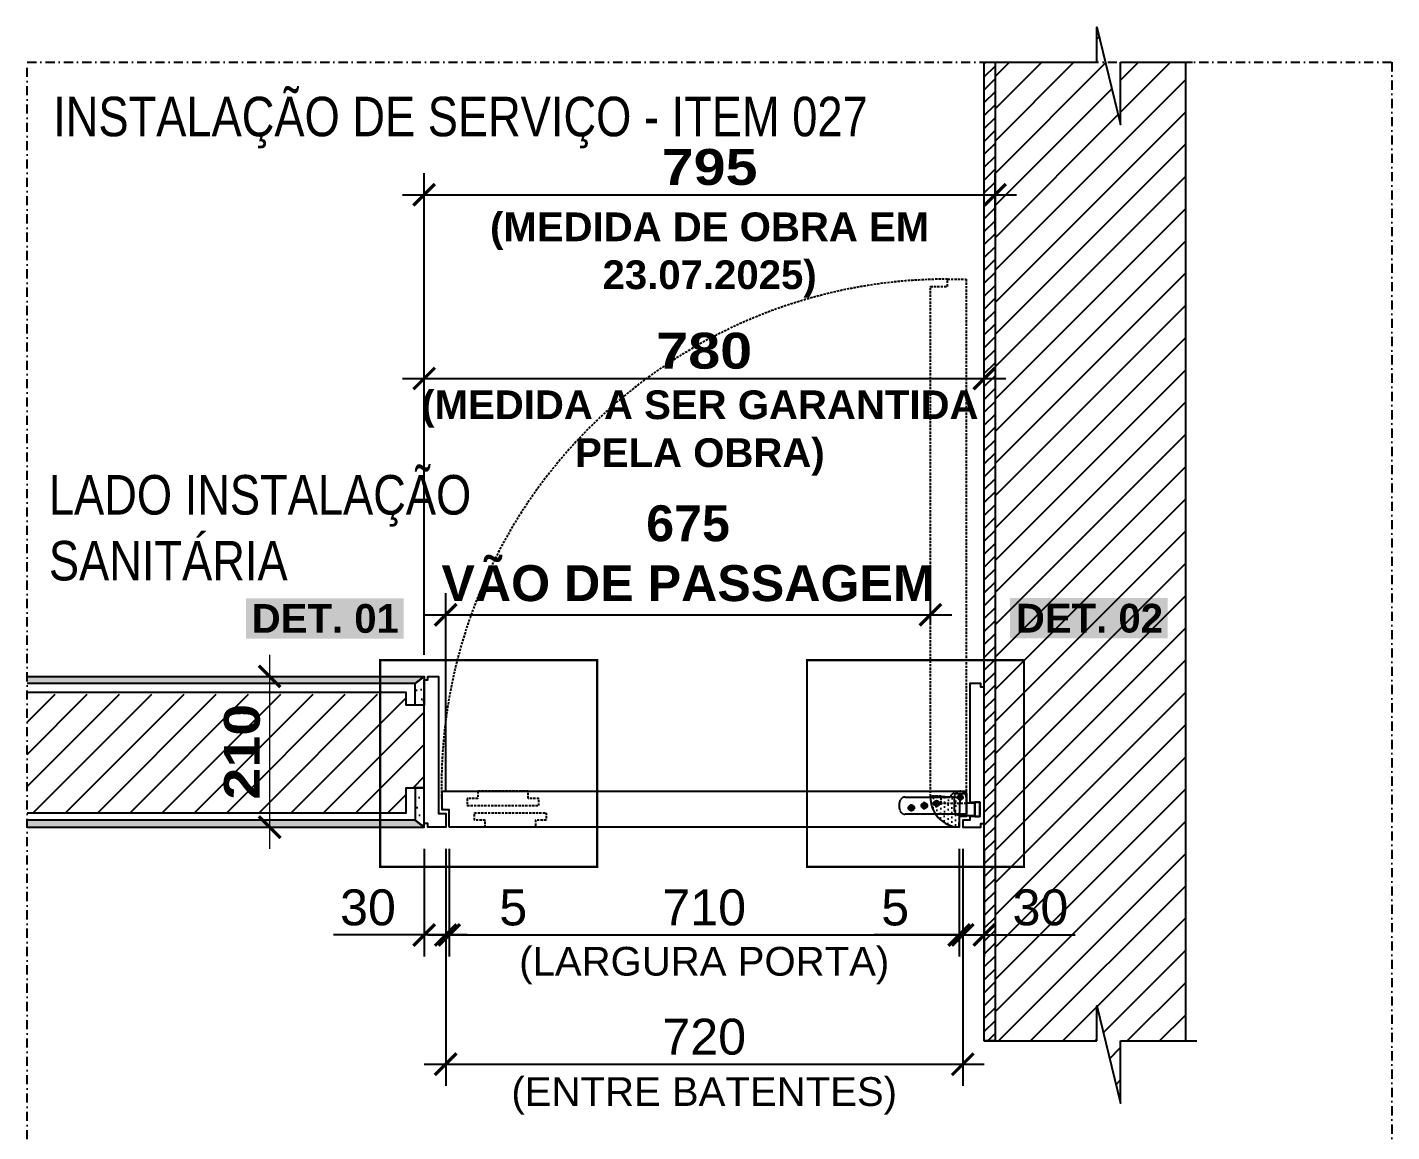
# Model space of a CAD drawing. Header units: millimetres. Extents: x -63251 to 507826, y 5339 to 217512.
# Drawn here: x 78234 to 80134, y 89402 to 90939 of the extents above; entities that cross this region are included whole.
import ezdxf

# ---------------------------------------------------------------- set-up
doc = ezdxf.new("R2010")
doc.units = ezdxf.units.MM
doc.header["$PDMODE"] = 3
doc.linetypes.add('TRAÇO 1-1', pattern=[9.524999999999995, 6.349999999999998, -3.174999999999998])
doc.linetypes.add('TRAÇO E PONTO 1-1', pattern=[25.399999999999995, 12.7, -6.349999999999998, 0, -6.349999999999998])
doc.layers.add('ARQ-COTA', color=12, linetype='Continuous', lineweight=9)
for name, color, linetype in [('COTAS', 9, 'Continuous'), ('DB 1475.24 - Amanda Rosales e Bruno Haidar - Terreo - Obra$0$ARQ-PISO-01', 8, 'Continuous'), ('DETALHE', 10, 'Continuous'), ('FERRAGEM', 3, 'Continuous'), ('GESSO', 1, 'Continuous'), ('LAYOUT', 4, 'Continuous'), ('MARCENARIA', 4, 'Continuous'), ('MARCENARIA . M', 4, 'Continuous'), ('PAREDE', 94, 'Continuous'), ('PROJEÇÃO', 8, 'Continuous'), ('TEXTO', 105, 'Continuous'), ('TEXTO TRAÇO PONTO', 105, 'TRAÇO E PONTO 1-1')]:
    doc.layers.add(name, color=color, linetype=linetype)
doc.styles.add('MEDIDA OFICIAL', font='ariblk.ttf')
doc.styles.add('PADRÃO', font='arial.ttf')
doc.styles.add('PADRÃO NEGRITO', font='arialbd.ttf')
doc.styles.add('TITULO', font='swissck.ttf')
doc.dimstyles.new('1-20', dxfattribs={"dimscale": 20, "dimtxt": 2.5, "dimasz": 1.5, "dimexe": 1.5, "dimexo": 1.5, "dimtad": 1, "dimtxsty": 'PADRÃO', "dimblk": 'ARCHTICK', "dimcen": 2.5, "dimdle": 1.5, "dimclrd": 9, "dimclre": 9, "dimclrt": 6, "dimadec": 0, "dimazin": 0, "dimtfac": 1, "dimtmove": 0, "dimatfit": 3, "dimfxl": 1.25, "dimlwd": -1, "dimlwe": -1, "dimarcsym": 0})
doc.dimstyles.new('1-20 VERDE', dxfattribs={"dimscale": 20, "dimtxt": 2.5, "dimasz": 1.5, "dimexe": 1.5, "dimexo": 1.5, "dimtad": 1, "dimtxsty": 'PADRÃO NEGRITO', "dimblk": 'ARCHTICK', "dimcen": 2.5, "dimdle": 1.5, "dimclrd": 9, "dimclre": 9, "dimclrt": 102, "dimadec": 0, "dimazin": 0, "dimtfac": 1, "dimtmove": 0, "dimatfit": 3, "dimfxl": 1.25, "dimlwd": -1, "dimlwe": -1, "dimarcsym": 0})
doc.dimstyles.new('Med. Ofic.1-20', dxfattribs={"dimscale": 20, "dimtxt": 2.5, "dimasz": 1.5, "dimexe": 1.5, "dimexo": 1.5, "dimtad": 1, "dimtxsty": 'MEDIDA OFICIAL', "dimblk": 'ARCHTICK', "dimcen": 2.5, "dimdle": 1.5, "dimclrd": 9, "dimclre": 9, "dimclrt": 10, "dimadec": 0, "dimazin": 0, "dimtfac": 1, "dimtmove": 0, "dimatfit": 3, "dimfxl": 1.25, "dimlwd": -1, "dimlwe": -1, "dimarcsym": 0})

# ---------------------------------------------------------------- blocks, each defined once
blk = doc.blocks.new('_ArchTick')
at = {"color": 0, "linetype": 'ByBlock', "const_width": 0.15}
blk.add_lwpolyline([(-0.5, -0.5), (0.5, 0.5)], dxfattribs=at)
blk = doc.blocks.new('*D1483')
at = {"layer": 'ARQ-COTA', "color": 9, "linetype": 'Continuous', "transparency": 16777216}
blk.add_line((78571.64266066648, 90065.68999395921), (78571.64266066648, 89795.69048658575), dxfattribs=at)
at = {"layer": 'ARQ-COTA', "color": 9, "transparency": 16777216}
for p, q in [((78471.39219832516, 90035.68999395921), (78601.64266066648, 90035.68999395921)), ((78471.39219832528, 89825.69048658575), (78601.64266066648, 89825.69048658575))]:
    blk.add_line(p, q, dxfattribs=at)
at = {"layer": 'Defpoints', "color": 0, "transparency": 16777216}
for p in [(78441.39219832516, 90035.68999395921), (78441.39219832528, 89825.69048658575), (78571.64266066648, 89825.69048658575)]:
    blk.add_point(p, dxfattribs=at)
at = {"layer": 'ARQ-COTA', "color": 9, "transparency": 16777216, "xscale": 30, "yscale": 30, "zscale": 30}
for p, rotation in [((78571.64266066648, 90035.68999395921), 90), ((78571.64266066648, 89825.69048658575), 270)]:
    blk.add_blockref('_ArchTick', p, dxfattribs=dict(at, rotation=rotation))
at = {"layer": 'ARQ-COTA', "color": 10, "transparency": 16777216, "insert": (78533.29000036634, 89930.69024027245), "char_height": 50, "attachment_point": 5, "rotation": 90, "style": 'MEDIDA OFICIAL'}
blk.add_mtext('210', dxfattribs=at)
blk = doc.blocks.new('*D1197')
at = {"layer": 'COTAS', "color": 9, "transparency": 16777216}
for p, q in [((78816.78687787158, 89795.6901656584), (78816.78687787158, 89645.68999395918)), ((78821.78687787158, 89795.68999395918), (78821.78687787158, 89645.68999395918)), ((78816.78687787158, 89675.68999395918), (78786.78687787158, 89675.68999395918)), ((78816.78687787158, 89675.68999395918), (78821.78687787158, 89675.68999395918)), ((78821.78687787158, 89675.68999395918), (78939.93831034088, 89675.68999395918))]:
    blk.add_line(p, q, dxfattribs=at)
at = {"layer": 'Defpoints', "color": 0, "transparency": 16777216}
for p in [(78816.78687787158, 89825.6901656584), (78821.78687787158, 89825.68999395918), (78821.78687787158, 89675.68999395918)]:
    blk.add_point(p, dxfattribs=at)
at = {"layer": 'COTAS', "color": 9, "transparency": 16777216, "xscale": 30, "yscale": 30, "zscale": 30}
blk.add_blockref('_ArchTick', (78816.78687787158, 89675.68999395918), dxfattribs=at)
at = {"layer": 'COTAS', "color": 9, "transparency": 16777216, "xscale": 30, "yscale": 30, "zscale": 30, "rotation": 180}
blk.add_blockref('_ArchTick', (78821.78687787158, 89675.68999395918), dxfattribs=at)
at = {"layer": 'COTAS', "color": 6, "transparency": 16777216, "insert": (78910.86259410623, 89713.61632410924), "char_height": 50, "attachment_point": 5, "style": 'PADRÃO'}
blk.add_mtext('5', dxfattribs=at)
blk = doc.blocks.new('*D1198')
at = {"layer": 'COTAS', "color": 9, "transparency": 16777216}
for p, q in [((78821.78687787158, 89795.68999395918), (78821.78687787158, 89645.68999395921)), ((79531.78894964866, 89795.69064234008), (79531.78894964866, 89645.68999395921)), ((78791.78687787158, 89675.68999395921), (79561.78894964866, 89675.68999395921))]:
    blk.add_line(p, q, dxfattribs=at)
at = {"layer": 'Defpoints', "color": 0, "transparency": 16777216}
for p in [(78821.78687787158, 89825.68999395918), (79531.78894964866, 89825.69064234008), (79531.78894964866, 89675.68999395921)]:
    blk.add_point(p, dxfattribs=at)
at = {"layer": 'COTAS', "color": 9, "transparency": 16777216, "xscale": 30, "yscale": 30, "zscale": 30, "rotation": 180}
blk.add_blockref('_ArchTick', (78821.78687787158, 89675.68999395921), dxfattribs=at)
at = {"layer": 'COTAS', "color": 9, "transparency": 16777216, "xscale": 30, "yscale": 30, "zscale": 30}
blk.add_blockref('_ArchTick', (79531.78894964866, 89675.68999395921), dxfattribs=at)
at = {"layer": 'COTAS', "color": 6, "transparency": 16777216, "insert": (79176.78791376011, 89713.7186433453), "char_height": 50, "attachment_point": 5, "style": 'PADRÃO'}
blk.add_mtext('710', dxfattribs=at)
blk = doc.blocks.new('*D1199')
at = {"layer": 'COTAS', "color": 9, "transparency": 16777216}
for p, q in [((79531.78894964866, 89795.69064234008), (79531.78894964866, 89645.68999395921)), ((79536.78740617866, 89795.69041739427), (79536.78740617866, 89645.68999395921)), ((79531.78894964866, 89675.68999395921), (79413.63751717936, 89675.68999395921)), ((79536.78740617866, 89675.68999395921), (79531.78894964866, 89675.68999395921)), ((79536.78740617866, 89675.68999395921), (79566.78740617866, 89675.68999395921))]:
    blk.add_line(p, q, dxfattribs=at)
at = {"layer": 'Defpoints', "color": 0, "transparency": 16777216}
for p in [(79531.78894964866, 89825.69064234008), (79536.78740617866, 89825.69041739427), (79531.78894964866, 89675.68999395921)]:
    blk.add_point(p, dxfattribs=at)
at = {"layer": 'COTAS', "color": 9, "transparency": 16777216, "xscale": 30, "yscale": 30, "zscale": 30}
blk.add_blockref('_ArchTick', (79531.78894964866, 89675.68999395921), dxfattribs=at)
at = {"layer": 'COTAS', "color": 9, "transparency": 16777216, "xscale": 30, "yscale": 30, "zscale": 30, "rotation": 180}
blk.add_blockref('_ArchTick', (79536.78740617866, 89675.68999395921), dxfattribs=at)
at = {"layer": 'COTAS', "color": 6, "transparency": 16777216, "insert": (79442.713233414, 89713.61632410927), "char_height": 50, "attachment_point": 5, "style": 'PADRÃO'}
blk.add_mtext('5', dxfattribs=at)
blk = doc.blocks.new('*D1200')
at = {"layer": 'COTAS', "color": 9, "transparency": 16777216}
for p, q in [((78816.78687787158, 89645.68999395921), (78816.78687787158, 89465.68999395921)), ((79536.78740617866, 89645.68999395921), (79536.78740617866, 89465.68999395921)), ((78786.78687787158, 89495.68999395921), (79566.78740617866, 89495.68999395921))]:
    blk.add_line(p, q, dxfattribs=at)
at = {"layer": 'Defpoints', "color": 0, "transparency": 16777216}
for p in [(78816.78687787158, 89675.68999395921), (79536.78740617866, 89675.68999395921), (79536.78740617866, 89495.68999395921)]:
    blk.add_point(p, dxfattribs=at)
at = {"layer": 'COTAS', "color": 9, "transparency": 16777216, "xscale": 30, "yscale": 30, "zscale": 30, "rotation": 180}
blk.add_blockref('_ArchTick', (78816.78687787158, 89495.68999395921), dxfattribs=at)
at = {"layer": 'COTAS', "color": 9, "transparency": 16777216, "xscale": 30, "yscale": 30, "zscale": 30}
blk.add_blockref('_ArchTick', (79536.78740617866, 89495.68999395921), dxfattribs=at)
at = {"layer": 'COTAS', "color": 6, "transparency": 16777216, "insert": (79176.78714202512, 89533.7186433453), "char_height": 50, "attachment_point": 5, "style": 'PADRÃO'}
blk.add_mtext('720', dxfattribs=at)
blk = doc.blocks.new('*D1201')
at = {"layer": 'COTAS', "color": 9, "transparency": 16777216}
for p, q in [((79536.78740617866, 89795.69041739427), (79536.78740617866, 89645.68999395921)), ((79566.78740617866, 89795.68999395918), (79566.78740617866, 89645.68999395921)), ((79506.78740617866, 89675.68999395921), (79566.78740617866, 89675.68999395921)), ((79566.78740617866, 89675.68999395921), (79693.20623291808, 89675.68999395921))]:
    blk.add_line(p, q, dxfattribs=at)
at = {"layer": 'Defpoints', "color": 0, "transparency": 16777216}
for p in [(79536.78740617866, 89825.69041739427), (79566.78740617866, 89825.68999395918), (79566.78740617866, 89675.68999395921)]:
    blk.add_point(p, dxfattribs=at)
at = {"layer": 'COTAS', "color": 9, "transparency": 16777216, "xscale": 30, "yscale": 30, "zscale": 30, "rotation": 180}
blk.add_blockref('_ArchTick', (79536.78740617866, 89675.68999395921), dxfattribs=at)
at = {"layer": 'COTAS', "color": 9, "transparency": 16777216, "xscale": 30, "yscale": 30, "zscale": 30}
blk.add_blockref('_ArchTick', (79566.78740617866, 89675.68999395921), dxfattribs=at)
at = {"layer": 'COTAS', "color": 6, "transparency": 16777216, "insert": (79644.99681954837, 89713.7356965513), "char_height": 50, "attachment_point": 5, "style": 'PADRÃO'}
blk.add_mtext('30', dxfattribs=at)
blk = doc.blocks.new('*D1202')
at = {"layer": 'COTAS', "color": 9, "transparency": 16777216}
for p, q in [((78786.78740617854, 89795.68999395918), (78786.78740617854, 89645.68999395921)), ((78816.78687787158, 89795.69016565842), (78816.78687787158, 89645.68999395921)), ((78786.78740617854, 89675.68999395921), (78660.36857943912, 89675.68999395921)), ((78846.78687787158, 89675.68999395921), (78786.78740617854, 89675.68999395921))]:
    blk.add_line(p, q, dxfattribs=at)
at = {"layer": 'Defpoints', "color": 0, "transparency": 16777216}
for p in [(78786.78740617854, 89825.68999395918), (78816.78687787158, 89825.69016565842), (78786.78740617854, 89675.68999395921)]:
    blk.add_point(p, dxfattribs=at)
at = {"layer": 'COTAS', "color": 9, "transparency": 16777216, "xscale": 30, "yscale": 30, "zscale": 30, "rotation": 180}
blk.add_blockref('_ArchTick', (78786.78740617854, 89675.68999395921), dxfattribs=at)
at = {"layer": 'COTAS', "color": 9, "transparency": 16777216, "xscale": 30, "yscale": 30, "zscale": 30}
blk.add_blockref('_ArchTick', (78816.78687787158, 89675.68999395921), dxfattribs=at)
at = {"layer": 'COTAS', "color": 6, "transparency": 16777216, "insert": (78708.57799280883, 89713.7356965513), "char_height": 50, "attachment_point": 5, "style": 'PADRÃO'}
blk.add_mtext('30', dxfattribs=at)
blk = doc.blocks.new('*D1203')
at = {"layer": 'COTAS', "color": 9, "ltscale": 0.4, "transparency": 16777216}
for p, q in [((78816.78687787158, 89874.6904461107), (78816.78687787158, 90151.36309137486)), ((79491.76892411876, 90107.47691053976), (79491.76892411876, 90151.36309137486)), ((78786.78687787158, 90121.36309137486), (79521.76892411876, 90121.36309137486))]:
    blk.add_line(p, q, dxfattribs=at)
at = {"layer": 'Defpoints', "color": 0, "ltscale": 0.4, "transparency": 16777216}
for p in [(79491.76892411876, 90121.36309137486), (79491.76892411876, 90077.47691053976), (78816.78687787158, 89844.6904461107)]:
    blk.add_point(p, dxfattribs=at)
at = {"layer": 'COTAS', "color": 9, "ltscale": 0.4, "transparency": 16777216, "xscale": 30, "yscale": 30, "zscale": 30, "rotation": 180}
blk.add_blockref('_ArchTick', (78816.78687787158, 90121.36309137486), dxfattribs=at)
at = {"layer": 'COTAS', "color": 9, "ltscale": 0.4, "transparency": 16777216, "xscale": 30, "yscale": 30, "zscale": 30}
blk.add_blockref('_ArchTick', (79491.76892411876, 90121.36309137486), dxfattribs=at)
at = {"layer": 'COTAS', "color": 102, "ltscale": 0.4, "transparency": 16777216, "insert": (79154.27790099516, 90206.80533785053), "char_height": 50, "width": 753.9793209792115, "attachment_point": 5, "style": 'PADRÃO NEGRITO'}
blk.add_mtext('675 ^JVÃO DE PASSAGEM', dxfattribs=at)
blk = doc.blocks.new('*D865')
at = {"layer": 'COTAS', "color": 9, "ltscale": 0.4, "transparency": 16777216}
for p, q in [((78786.78740617854, 90065.68999395918), (78786.78740617854, 90480.37629901222)), ((79566.78740617866, 90071.08680688057), (79566.78740617866, 90480.37629901222))]:
    blk.add_line(p, q, dxfattribs=at)
at = {"layer": 'COTAS', "color": 9, "linetype": 'Continuous', "ltscale": 0.4, "transparency": 16777216}
blk.add_line((78756.78740617854, 90450.37629901222), (79596.78740617866, 90450.37629901222), dxfattribs=at)
at = {"layer": 'Defpoints', "color": 0, "ltscale": 0.4, "transparency": 16777216}
for p in [(79566.78740617866, 90450.37629901222), (79566.78740617866, 90041.08680688057), (78786.78740617854, 90035.68999395918)]:
    blk.add_point(p, dxfattribs=at)
at = {"layer": 'COTAS', "color": 9, "ltscale": 0.4, "transparency": 16777216, "xscale": 30, "yscale": 30, "zscale": 30, "rotation": 180}
blk.add_blockref('_ArchTick', (78786.78740617854, 90450.37629901222), dxfattribs=at)
at = {"layer": 'COTAS', "color": 9, "ltscale": 0.4, "transparency": 16777216, "xscale": 30, "yscale": 30, "zscale": 30}
blk.add_blockref('_ArchTick', (79566.78740617866, 90450.37629901222), dxfattribs=at)
at = {"layer": 'COTAS', "color": 10, "ltscale": 0.4, "transparency": 16777216, "insert": (79176.7874061786, 90488.72895931236), "char_height": 50, "attachment_point": 5, "style": 'MEDIDA OFICIAL'}
blk.add_mtext('780', dxfattribs=at)
blk = doc.blocks.new('*D866')
at = {"layer": 'COTAS', "color": 9, "ltscale": 0.4, "transparency": 16777216}
for p, q in [((78786.78740617854, 90255.40095147389), (78786.78740617854, 90736.2155432316)), ((79581.78740617866, 90658.03542956818), (79581.78740617866, 90736.2155432316))]:
    blk.add_line(p, q, dxfattribs=at)
at = {"layer": 'COTAS', "color": 9, "linetype": 'Continuous', "ltscale": 0.4, "transparency": 16777216}
blk.add_line((78756.78740617854, 90706.2155432316), (79611.78740617866, 90706.2155432316), dxfattribs=at)
at = {"layer": 'Defpoints', "color": 0, "ltscale": 0.4, "transparency": 16777216}
for p in [(79581.78740617866, 90706.2155432316), (79581.78740617866, 90628.03542956818), (78786.78740617854, 90225.40095147389)]:
    blk.add_point(p, dxfattribs=at)
at = {"layer": 'COTAS', "color": 9, "ltscale": 0.4, "transparency": 16777216, "xscale": 30, "yscale": 30, "zscale": 30, "rotation": 180}
blk.add_blockref('_ArchTick', (78786.78740617854, 90706.2155432316), dxfattribs=at)
at = {"layer": 'COTAS', "color": 9, "ltscale": 0.4, "transparency": 16777216, "xscale": 30, "yscale": 30, "zscale": 30}
blk.add_blockref('_ArchTick', (79581.78740617866, 90706.2155432316), dxfattribs=at)
at = {"layer": 'COTAS', "color": 10, "ltscale": 0.4, "transparency": 16777216, "insert": (79184.2874061786, 90744.56820353174), "char_height": 50, "attachment_point": 5, "style": 'MEDIDA OFICIAL'}
blk.add_mtext('795', dxfattribs=at)

msp = doc.modelspace()

# ---------------------------------------------------------------- hatches: boundary and pattern name
at = {"transparency": 33554636}
h = msp.add_hatch(dxfattribs=at)
h.set_pattern_fill('DOTS', color=254, scale=0.5, angle=-1.272221872585407e-14)
h.set_pattern_definition([(360, (45705.07889729168, 74846.43446262763), (0.3968750000000002, 0.7937499999999998), [0, -0.79375])])
edge = h.paths.add_edge_path()
edge.add_arc((79533.28756574473, 89867.20900556), 3.500000067462679, -360, 0)
h = msp.add_hatch(dxfattribs=at)
h.set_pattern_fill('DOTS', color=254, scale=0.5, angle=-1.272221872585407e-14)
h.set_pattern_definition([(360, (45637.08201662428, 74831.9318270213), (0.3968750000000002, 0.7937499999999998), [0, -0.79375])])
edge = h.paths.add_edge_path()
edge.add_arc((79465.29068507745, 89852.70636995361), 4.000306503922528, -360, 0)
h = msp.add_hatch(dxfattribs=at)
h.set_pattern_fill('DOTS', color=254, scale=0.5, angle=-1.272221872585407e-14)
h.set_pattern_definition([(360, (45655.08248810121, 74834.93363026594), (0.3968750000000002, 0.7937499999999998), [0, -0.79375])])
edge = h.paths.add_edge_path()
edge.add_arc((79483.29115655438, 89855.70817319825), 3.999412936503824, -360, 0)
h = msp.add_hatch(dxfattribs=at)
h.set_pattern_fill('DOTS', color=254, scale=0.5, angle=-1.272221872585407e-14)
h.set_pattern_definition([(360, (45672.08248310944, 74837.93656907493), (0.3968750000000002, 0.7937499999999998), [0, -0.79375])])
edge = h.paths.add_edge_path()
edge.add_arc((79500.2911515626, 89858.71111200724), 3.997447665273352, -360, 0)
at = {"layer": 'DB 1475.24 - Amanda Rosales e Bruno Haidar - Terreo - Obra$0$ARQ-PISO-01'}
h = msp.add_hatch(dxfattribs=at)
h.set_pattern_fill('ANSI31', color=256, scale=10, angle=360)
h.set_pattern_definition([(45, (-359726.9000352684, 65147.67348008449), (-22.45064030267288, 22.45064030267289), [])])
h.paths.add_polyline_path([(79846.78740617854, 90043.46177700278), (79581.78740617853, 90043.46177700278), (79581.78740617853, 89528.21354642953), (79723.7255448444, 89528.21354642953), (79723.7255448444, 89576.89884247334), (79756.6968982002, 89441.59956664854), (79756.6968982002, 89528.21354642953), (79846.78740617854, 89528.21354642953)])
h.paths.add_polyline_path([(79846.78740617854, 90890.68999395918), (79756.6968982002, 90890.68999395918), (79756.6968982002, 90804.0760141782), (79723.7255448444, 90939.375290003), (79723.7255448444, 90890.68999395918), (79581.78740617866, 90890.68999395918), (79581.78740617866, 90043.46177700278), (79846.78740617854, 90043.46177700278)])
h.paths.add_polyline_path([(78234.13941539942, 90010.69048658572), (78234.1394153994, 89845.69025537916), (78761.7870043456, 89845.69025537916), (78761.7870043456, 89880.69048596933), (78786.78750619483, 89880.69048596933), (78786.78740617856, 89995.68978941231), (78761.78700434562, 89995.68978941231), (78761.78786478618, 90010.69192042333)])
at = {"layer": 'GESSO'}
h = msp.add_hatch(dxfattribs=at)
h.set_pattern_fill('ANSI31', color=256, scale=4)
h.set_pattern_definition([(45, (-361268.4130291118, 63378.40685621439), (-8.980256121069154, 8.980256121069154), [])])
h.paths.add_polyline_path([(79581.78740617866, 90890.68999395918), (79566.78740617866, 90890.68999395918), (79566.78740617866, 89528.21354642953), (79581.78740617866, 89528.21354642953)])
at = {"layer": 'MARCENARIA . M'}
h = msp.add_hatch(dxfattribs=at)
h.set_pattern_fill('AR-SAND', color=10, scale=0.25)
h.set_pattern_definition([(37.50000000000001, (10664.86819645473, -14181.23314256009), (-0.4000078239960114, 12.23533093323356), [0, -9.652000000000001, 0, -10.795, 0, -10.31875]), (7.499999999999999, (10664.86819645473, -14181.23314256009), (11.23808207845007, 17.92062751420886), [0, -5.207000000000001, 0, -8.6995, 0, -3.33375]), (327.5, (10657.05769645472, -14181.23314256009), (19.77480925603645, 0.03592961696364405), [0, -3.175, 0, -11.43, 0, -14.9225]), (317.5, (10657.05769645472, -14181.23314256009), (19.08891131180743, 5.573233081430407), [0, -1.5875, 0, -7.492999999999999, 0, -8.5725])])
h.paths.add_polyline_path([(78234.1394153994, 90035.68999395918), (78234.1394153994, 90025.68967880707), (78774.28740617854, 90025.68967880707), (78786.78740617854, 90035.68999395918)])
h = msp.add_hatch(dxfattribs=at)
h.set_pattern_fill('AR-SAND', color=10, scale=0.5)
h.set_pattern_definition([(37.50000000000001, (12994.40392894229, -21992.5425664435), (-0.8000156479920228, 24.47066186646712), [0, -19.304, 0, -21.59, 0, -20.6375]), (7.499999999999999, (12994.40392894229, -21992.5425664435), (22.47616415690013, 35.84125502841771), [0, -10.414, 0, -17.399, 0, -6.6675]), (327.5, (12978.78292894228, -21992.5425664435), (39.5496185120729, 0.0718592339272881), [0, -6.35, 0, -22.86, 0, -29.845]), (317.5, (12978.78292894228, -21992.5425664435), (38.17782262361486, 11.14646616286081), [0, -3.175, 0, -14.986, 0, -17.145])])
h.paths.add_polyline_path([(78786.78740617854, 90035.68999395918), (78774.28740617854, 90025.68967880707), (78774.28740617858, 89995.6896690354), (78786.78740617858, 89995.68990978922)])
h = msp.add_hatch(dxfattribs=at)
h.set_pattern_fill('AR-SAND', color=10, scale=0.5)
h.set_pattern_definition([(37.50000000000001, (12994.40392894228, -21918.54207361054), (-0.8000156479920228, 24.47066186646712), [0, -19.304, 0, -21.59, 0, -20.6375]), (7.499999999999999, (12994.40392894228, -21918.54207361054), (22.47616415690013, 35.84125502841771), [0, -10.414, 0, -17.399, 0, -6.6675]), (327.5, (12978.78292894227, -21918.54207361054), (39.5496185120729, 0.0718592339272881), [0, -6.35, 0, -22.86, 0, -29.845]), (317.5, (12978.78292894227, -21918.54207361054), (38.17782262361486, 11.14646616286081), [0, -3.175, 0, -14.986, 0, -17.145])])
h.paths.add_polyline_path([(78786.78740617857, 89825.69100083187), (78774.28740617857, 89835.69131598398), (78774.28740617854, 89880.69060634621), (78786.78740617854, 89880.69036559245)])
h = msp.add_hatch(dxfattribs=at)
h.set_pattern_fill('DOTS', color=10, scale=3.673915750624608, angle=25.5217806331207)
h.set_pattern_definition([(25.52178063312064, (59590.71661029814, 60611.77715126018), (0.1187266593012806, 6.519674808681685), [0, -5.83234125411655])])
h.paths.add_polyline_path([(79531.78741263675, 89825.69069784749), (79533.28756601414, 89867.20900555994), (79491.76936576406, 89868.71213012509, 0.4142345229652519)])
h = msp.add_hatch(dxfattribs=at)
h.set_pattern_fill('AR-SAND', color=10, scale=0.25)
h.set_pattern_definition([(37.50000000000001, (10664.86819645473, -14089.23314256017), (-0.4000078239960114, 12.23533093323356), [0, -9.652000000000001, 0, -10.795, 0, -10.31875]), (7.499999999999999, (10664.86819645473, -14089.23314256017), (11.23808207845007, 17.92062751420886), [0, -5.207000000000001, 0, -8.6995, 0, -3.33375]), (327.5, (10657.05769645472, -14089.23314256017), (19.77480925603645, 0.03592961696364405), [0, -3.175, 0, -11.43, 0, -14.9225]), (317.5, (10657.05769645472, -14089.23314256017), (19.08891131180743, 5.573233081430407), [0, -1.5875, 0, -7.492999999999999, 0, -8.5725])])
h.paths.add_polyline_path([(78234.1394153994, 89825.68999395918), (78234.1394153994, 89835.69030911129), (78774.28740617854, 89835.69030911129), (78786.78740617854, 89825.68999395918)])

# ---------------------------------------------------------------- linework, layer by layer
at = {"layer": 'DETALHE', "linetype": 'TRAÇO 1-1', "ltscale": 0.4, "const_width": 3}
for points in [[(79027.79400435073, 89770.48157770888), (79027.79400435073, 90058.22837015634), (78725.56626426202, 90058.22837015617), (78725.56626426202, 89770.48157770876)], [(79622.13182578312, 89770.48157770888), (79622.13182578312, 90058.22837015634), (79319.9040856944, 90058.22837015617), (79319.9040856944, 89770.48157770876)]]:
    msp.add_lwpolyline(points, close=True, dxfattribs=at)
at = {"layer": 'FERRAGEM', "color": 102, "linetype": 'TRAÇO 1-1', "ltscale": 0.1}
for points in [[(79524.78747368058, 89872.70902267759), (79541.78746936996, 89872.70902267759), (79541.78746936996, 89843.70901836696), (79456.78746936996, 89843.70901836696, -0.414213562373095), (79448.78746936996, 89851.70901836696), (79448.78746936996, 89859.70901836696, -0.4142135623730969), (79456.78746936996, 89867.70901836696), (79519.78746936996, 89867.70901836696, -0.4142135623731218)], [(79533.28757738812, 89842.2090227475), (79553.78757738812, 89842.2090227475), (79553.78757738812, 89859.2090227475), (79541.78757738812, 89859.2090227475), (79541.78757738812, 89867.2090227475, 0.9999999999999999), (79524.78757738812, 89867.2090227475), (79524.78757738812, 89850.7090227475, 0.414213562373095)]]:
    msp.add_lwpolyline(points, format="xyb", close=True, dxfattribs=at)
msp.add_lwpolyline([(79553.78757738812, 89840.7090227475), (79560.78757738812, 89840.7090227475), (79560.78757738812, 89860.7090227475), (79553.78757738812, 89860.7090227475)], close=True, dxfattribs=at)
for centre, radius in [((79533.28756581225, 89867.20900556), 3.5), ((79465.29010576873, 89852.7069495458), 3.999726869755961), ((79465.29099177466, 89852.70674837977), 2.250368289408312), ((79483.29039433111, 89855.70785935837), 3.999726869754398), ((79483.29128033367, 89855.70775602039), 2.250368289408312), ((79500.29146552192, 89858.7088327904), 3.999726869757812), ((79500.29239701155, 89858.7076078968), 2.249533313915948), ((79533.28756581225, 89867.20900556), 2.5), ((79533.28756581225, 89867.20900556), 1.5)]:
    msp.add_circle(centre, radius, dxfattribs=at)
at = {"layer": 'GESSO'}
msp.add_lwpolyline([(79566.78740617866, 90890.68999395918), (79581.78740617866, 90890.68999395918), (79581.78740617866, 89528.21354642953), (79566.78740617866, 89528.21354642953)], close=True, dxfattribs=at)
at = {"layer": 'LAYOUT', "color": 10, "linetype": 'TRAÇO 1-1', "ltscale": 0.5}
for points in [[(79533.26878444507, 89862.00747879659), (79533.2684283129, 89872.40857446071)], [(79460.09080937192, 89852.70698750825), (79470.49092675374, 89852.707343607)], [(79465.29116987424, 89847.50522226558), (79465.29081374207, 89857.90631792971)], [(79478.09109793093, 89855.70799514887), (79488.49121531275, 89855.70835124762)], [(79483.2908455803, 89850.50664706729), (79483.29048944813, 89860.90774273142)], [(79495.09158218106, 89858.70799027415), (79505.49365612715, 89858.7083464399)], [(79500.2913297969, 89852.9925488444), (79500.29097366474, 89863.39364450847)], [(79528.0690367957, 89867.20882687817), (79538.46915417752, 89867.20918297692)], [(79528.93000092964, 89867.20885635747), (79537.64160334576, 89867.20915464169)]]:
    msp.add_lwpolyline(points, dxfattribs=at)
at = {"layer": 'MARCENARIA'}
for points in [[(78786.78687787158, 89830.69016565842), (78786.7868778716, 90030.6900384175), (78791.78687787194, 90030.6900384175), (78791.78687787194, 90035.68999395915), (78806.7868778716, 90035.68999395915), (78806.78687787158, 89844.6904461107), (78816.78687787158, 89844.6904461107), (78816.78687787158, 89825.69016565842), (78791.78687787193, 89825.69016565842), (78791.78687787193, 89830.69016565842), (78786.78687787158, 89830.69016565842)], [(79566.78740617866, 89830.69041739425), (79566.78740617867, 90020.69141814965), (79561.78740617867, 90020.69141814965), (79561.78737551773, 90025.69141814945), (79546.78620426999, 90025.69132615946), (79546.78650474716, 89860.7090227475), (79560.78757738812, 89860.7090227475), (79560.78757738812, 89840.7090227475), (79546.7868052243, 89840.7090227475), (79546.78740617866, 89835.6903813545), (79536.78740617866, 89835.6903813545), (79536.78740617866, 89825.69041739427), (79561.78740617866, 89825.69041739425), (79561.78740617866, 89830.69041739425), (79566.78740617866, 89830.69041739425)], [(78821.78687787158, 89825.69016565834), (78821.78687787158, 89849.65248012295), (78811.78764166991, 89849.65248012295), (78811.78611407324, 89875.6904041312), (79541.76938802043, 89875.69040413122), (79541.76910755468, 89840.68999073174), (79531.76910755473, 89840.69026850563), (79531.76911401287, 89825.69044611164), (78821.6833992025, 89825.69016565834)]]:
    msp.add_lwpolyline(points, dxfattribs=at)
at = {"layer": 'MARCENARIA . M', "color": 10}
msp.add_lwpolyline([(79531.78728463167, 89825.68715517237), (79533.28756601414, 89867.20900555997), (79491.76936576406, 89868.71213012506, 0.414245366096158), (79531.78894964866, 89825.69064234008)], format="xyb", dxfattribs=at)
at = {"layer": 'PAREDE'}
for p, q in [((79581.78740617854, 90890.68999395918), (79581.78740617854, 89528.21354642953)), ((79846.78740617854, 90890.68999395918), (79846.78740617854, 89528.21354642953))]:
    msp.add_line(p, q, dxfattribs=at)
for points in [[(79723.7255448444, 90890.68999395918), (79723.7255448444, 90939.375290003), (79756.6968982002, 90804.0760141782), (79756.6968982002, 90890.68999395918)], [(79566.78740617854, 90890.68999395918), (79723.7255448444, 90890.68999395918)], [(79756.6968982002, 90890.68999395918), (79856.78627633338, 90890.68999395918)], [(78234.1394153994, 89845.69025537922), (78761.7870043456, 89845.69025537916), (78761.7870043456, 89880.69048596933), (78786.78750619483, 89880.69048596933), (78786.78700434562, 89995.68978941231), (78761.78700434562, 89995.68978941231), (78761.78800804401, 90013.18967880707), (78234.1394153994, 90013.18967880707)], [(79723.7255448444, 89528.21354642953), (79723.7255448444, 89576.89884247334), (79756.6968982002, 89441.59956664854), (79756.6968982002, 89528.21354642953)], [(79566.78740617854, 89528.21354642953), (79723.7255448444, 89528.21354642953)], [(79756.6968982002, 89528.21354642953), (79862.75234369247, 89528.21354642953)]]:
    msp.add_lwpolyline(points, dxfattribs=at)
at = {"layer": 'PAREDE', "color": 10, "linetype": 'ByBlock'}
for points in [[(78234.1394153994, 90035.68999395918), (78786.78740617854, 90035.68999395918), (78774.28740617854, 90025.68967880707), (78234.1394153994, 90025.68967880707)], [(78234.1394153994, 89825.68999395918), (78786.78740617854, 89825.68999395918), (78774.28740617854, 89835.69030911129), (78234.1394153994, 89835.69030911129)]]:
    msp.add_lwpolyline(points, dxfattribs=at)
for points in [[(78774.28740617854, 90025.68967880707), (78786.78740617854, 90035.68999395918), (78786.78740617856, 89995.68978941231), (78774.28740617856, 89995.68978941231)], [(78774.28740617854, 89835.69030911129), (78786.78740617854, 89825.68999395918), (78786.78740617854, 89880.69048596933), (78774.28740617854, 89880.69048596933)]]:
    msp.add_lwpolyline(points, close=True, dxfattribs=at)
at = {"layer": 'PROJEÇÃO', "color": 21, "linetype": 'TRAÇO 1-1', "ltscale": 0.5}
msp.add_lwpolyline([(79491.76872611251, 90578.70969370255), (79515.73104057713, 90578.70969370255), (79515.73104057714, 90588.70892990421), (79541.76896458537, 90588.71045750089), (79541.76896458538, 89858.72718355371), (79506.76855118592, 89858.72746401947), (79506.76882895979, 89868.72746401941), (79491.76900656581, 89868.72745756127), (79491.76872611251, 90578.81317237162)], dxfattribs=at)
for points in [[(78931.6833992025, 89875.69016565834), (78861.6833992025, 89875.69016565834), (78861.6833992025, 89865.69016565834), (78846.6833992025, 89865.69016565834), (78846.6833992025, 89855.69016565834), (78946.6833992025, 89855.69016565834), (78946.6833992025, 89865.69016565834), (78931.6833992025, 89865.69016565834)], [(78941.6833992025, 89825.69016565834), (78871.6833992025, 89825.69016565834), (78871.6833992025, 89835.69016565834), (78856.6833992025, 89835.69016565834), (78856.6833992025, 89845.69016565834), (78956.6833992025, 89845.69016565834), (78956.6833992025, 89835.69016565834), (78941.6833992025, 89835.69016565834)]]:
    msp.add_lwpolyline(points, close=True, dxfattribs=at)
msp.add_arc((79515.73104057714, 89883.93140909597), 704.7775208082458, 90, 182.7878487808626, dxfattribs=at)
at = {"layer": 'TEXTO TRAÇO PONTO'}
msp.add_lwpolyline([(78234.1394153994, 90890.68999395918), (80134.13854765543, 90890.68999395918), (80134.13854765543, 89212.78212959968), (78234.1394153994, 89212.78212959968)], close=True, dxfattribs=at)

# ---------------------------------------------------------------- texts
at = {"layer": 'COTAS', "color": 6, "char_height": 40, "attachment_point": 2, "style": 'PADRÃO'}
for s, insert, width in [('{\\fArial|b1|i0|c0|p34;\\C10;(MEDIDA DE OBRA EM 23.07.2025)}', (79184.2874061786, 90681.59550297348), 686.2353039558348), ('{\\fArial|b1|i0|c0|p34;\\C10;(MEDIDA A SER GARANTIDA PELA OBRA)}', (79170.72849977168, 90433.82533746769), 792.1178128139272), ('(LARGURA PORTA)', (79176.78732749086, 89659.0410747671), 1349.999999996608), ('(ENTRE BATENTES)', (79176.78732749086, 89477.64868828104), 1349.999999996608)]:
    msp.add_mtext(s, dxfattribs=dict(at, insert=insert, width=width))
at = {"layer": 'DETALHE', "color": 105, "char_height": 40, "width": 203.4144438362202, "attachment_point": 1, "style": 'PADRÃO', "bg_fill": 1, "box_fill_scale": 1.2, "bg_fill_color": 50, "bg_fill_transparency": 0}
for s, insert in [('{\\fArial|b1|i0|c0|p34;DET. 01}', (78546.67946603632, 90136.36668089431)), ('{\\fArial|b1|i0|c0|p34;DET. 02}', (79610.76081295934, 90136.68871720615))]:
    msp.add_mtext(s, dxfattribs=dict(at, insert=insert))
at = {"layer": 'TEXTO', "color": 1, "char_height": 55, "attachment_point": 7, "style": 'TITULO'}
for s, insert, width in [('\\pxqc;INSTALAÇÃO DE SERVIÇO - ITEM 027', (78240.77787035273, 90770.70083130684), 1193.100021597005), ('\\pxql;LADO INSTALAÇÃO\\PSANITÁRIA', (78264.2209444741, 90168.51097139032), 695.1615781581568)]:
    msp.add_mtext(s, dxfattribs=dict(at, insert=insert, width=width))

# ---------------------------------------------------------------- dimensions: what is measured, and where the dimension line sits
at = {"layer": 'ARQ-COTA', "color": 6}
dim = msp.add_linear_dim(base=(78571.64266066648, 89825.69048658575), p1=(78441.39219832513, 90035.68999395918), p2=(78441.39219832525, 89825.69048658572), angle=90, dimstyle='Med. Ofic.1-20', dxfattribs=at)
dim.commit()
dim.dimension.update_dxf_attribs({"geometry": '*D1483', "text_midpoint": (78533.29000036634, 89930.69024027245)})
at = {"layer": 'COTAS', "color": 7, "ltscale": 0.4, "true_color": 0xededed}
for base, p1, p2, picture, middle in [((79581.78740617866, 90706.2155432316), (78786.78740617854, 90225.40095147389), (79581.78740617866, 90628.03542956818), '*D866', (79184.2874061786, 90744.56820353174)), ((79566.78740617866, 90450.37629901222), (78786.78740617854, 90035.68999395918), (79566.78740617866, 90041.08680688057), '*D865', (79176.7874061786, 90488.72895931236))]:
    dim = msp.add_linear_dim(base=base, p1=p1, p2=p2, dimstyle='Med. Ofic.1-20', dxfattribs=at)
    dim.commit()
    dim.dimension.update_dxf_attribs({"geometry": picture, "text_midpoint": middle})
at = {"layer": 'COTAS', "ltscale": 0.4}
dim = msp.add_linear_dim(base=(79491.76892411876, 90121.36309137486), p1=(78816.78687787158, 89844.6904461107), p2=(79491.76892411876, 90077.47691053976), text='<> ^JVÃO DE PASSAGEM', dimstyle='1-20 VERDE', override={"dimdec": 0}, dxfattribs=at)
dim.commit()
dim.dimension.update_dxf_attribs({"geometry": '*D1203', "text_midpoint": (79154.27790099516, 90121.36309137486), "dimtype": 160})
at = {"layer": 'COTAS', "color": 6}
dim = msp.add_linear_dim(base=(78786.78740617854, 89675.68999395921), p1=(78816.78687787158, 89825.69016565842), p2=(78786.78740617854, 89825.68999395918), angle=180, dimstyle='1-20', dxfattribs=at)
dim.commit()
dim.dimension.update_dxf_attribs({"geometry": '*D1202', "text_midpoint": (78708.57799280883, 89713.7356965513)})
for base, p1, p2, picture, middle in [((78821.78687787158, 89675.68999395918), (78816.78687787158, 89825.6901656584), (78821.78687787158, 89825.68999395918), '*D1197', (78910.86259410623, 89713.61632410924)), ((79531.78894964866, 89675.68999395921), (78821.78687787158, 89825.68999395918), (79531.78894964866, 89825.69064234008), '*D1198', (79176.78791376011, 89713.7186433453)), ((79531.78894964866, 89675.68999395921), (79536.78740617866, 89825.69041739427), (79531.78894964866, 89825.69064234008), '*D1199', (79442.713233414, 89713.61632410927)), ((79566.78740617866, 89675.68999395921), (79536.78740617866, 89825.69041739427), (79566.78740617866, 89825.68999395918), '*D1201', (79644.99681954837, 89713.7356965513)), ((79536.78740617866, 89495.68999395921), (78816.78687787158, 89675.68999395921), (79536.78740617866, 89675.68999395921), '*D1200', (79176.78714202512, 89533.7186433453))]:
    dim = msp.add_linear_dim(base=base, p1=p1, p2=p2, dimstyle='1-20', dxfattribs=at)
    dim.commit()
    dim.dimension.update_dxf_attribs({"geometry": picture, "text_midpoint": middle})

doc.saveas('drawing.dxf')
